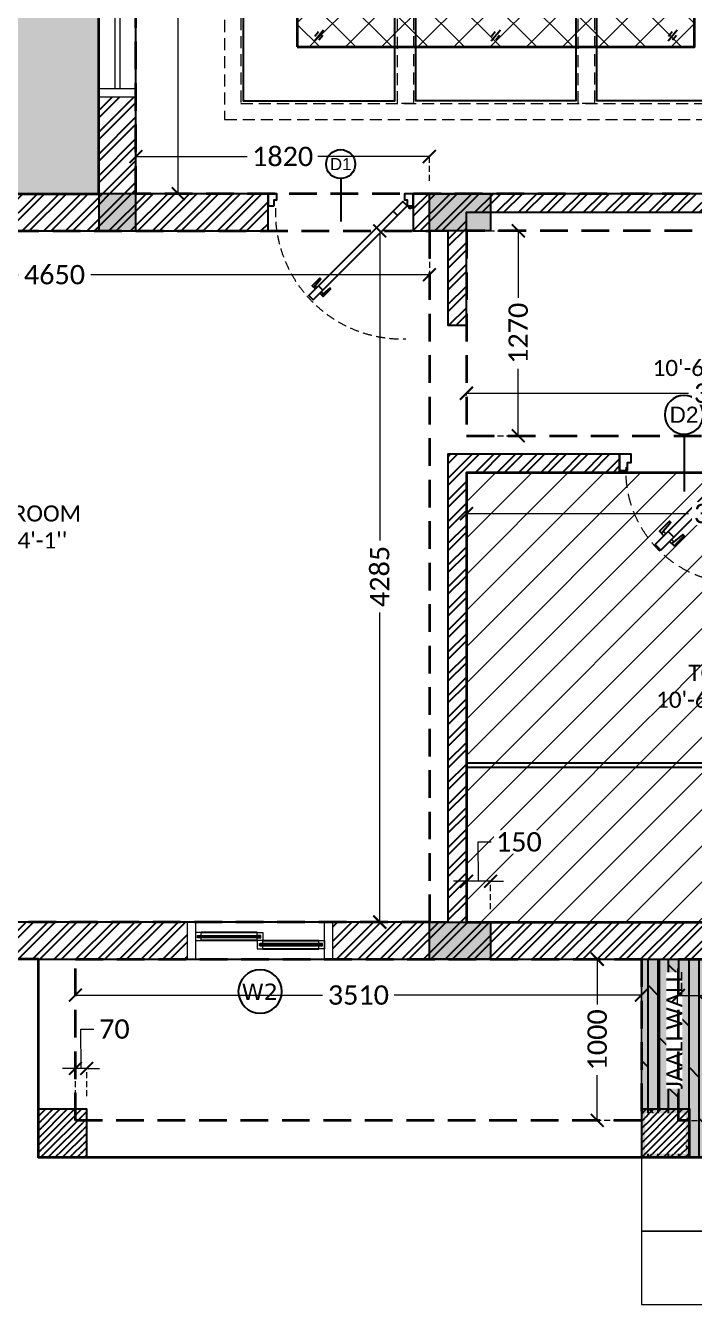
# Model space of a CAD drawing. Header units: millimetres. Extents: x -10000 to 124200, y -12045 to 23620.
# Drawn here: x 35926 to 40074, y -2140 to 5787 of the extents above; entities that cross this region are included whole.
import ezdxf
from ezdxf.enums import TextEntityAlignment as Align

# ---------------------------------------------------------------- set-up
doc = ezdxf.new("R2010")
doc.units = ezdxf.units.MM
doc.header["$LTSCALE"] = 150
doc.set_wipeout_variables(frame=1)
for name, pattern in [('3BHK-W(SB)$0$HIDDEN', [0.375, 0.25, -0.125]), ('DASHED', [0.75, 0.5, -0.25]), ('HIDDEN', [9.525, 6.35, -3.175]), ('HIDDENX2', [19.05, 12.7, -6.35])]:
    doc.linetypes.add(name, pattern=pattern)
for name, color, linetype in [('ad-Column', 3, 'Continuous'), ('ad-Column Hatch', 125, 'Continuous'), ('ad-Door', 11, 'Continuous'), ('ad-Furniture', 8, 'Continuous'), ('ad-MS Columns', 1, 'Continuous'), ('ad-RCC', 3, 'Continuous'), ('ad-RCC Hatch', 125, 'Continuous'), ('ad-Text main', 7, 'Continuous'), ('ad-Text Main_Door&window Label', 7, 'Continuous'), ('ad-Verandah', 33, 'Continuous'), ('ad-Wall', 240, 'Continuous'), ('ad-Wall hatch', 8, 'Continuous')]:
    doc.layers.add(name, color=color, linetype=linetype)
doc.layers.add('ad-Dimension', color=5, linetype='Continuous', lineweight=0, true_color=0x0000ff)
doc.layers.add('ad-Framing', color=30, linetype='Continuous', lineweight=35, true_color=0xff7f00)
doc.layers.add('ad-Elevation 10', color=8, linetype='Continuous', lineweight=0)
doc.layers.add('ad-Glass Sectionline', color=140, linetype='Continuous', true_color=0x00bfff)
doc.layers.get('ad-Furniture').off()
doc.styles.add('6 U T S R N_Corridor-Basement$0$Standard', font='arial.ttf')
doc.styles.add('6 U T S R N_Typical Floor Plan$0$3BHK-E(NB)$0$grid_text', font='verdana.ttf', dxfattribs={"width": 0.9})
doc.styles.add('New Text Style', font='arial.ttf', dxfattribs={"height": 100})
doc.styles.add('ROMANS-TITLE', font='arial.ttf', dxfattribs={"width": 0.8})
doc.styles.get("Standard").update_dxf_attribs({"font": 'calibril.ttf'})
doc.dimstyles.new('A-75-DIM-INT (Framing)', dxfattribs={"dimscale": 100, "dimtxt": 1.5, "dimasz": 1, "dimexe": 0, "dimexo": 0, "dimgap": 0.5, "dimtad": 0, "dimdec": 0, "dimdsep": 46, "dimtxsty": 'ROMANS-TITLE', "dimblk": 'ARCHTICK', "dimcen": 0.025, "dimclrd": 5, "dimclre": 5, "dimclrt": 256, "dimazin": 2, "dimtfac": 1, "dimtdec": 0, "dimtmove": 1, "dimatfit": 0, "dimldrblk": 'ARCHTICK', "dimfxl": 1, "dimtfill": 1, "dimtolj": 1, "dimtzin": 0, "dimarcsym": 0})

# ---------------------------------------------------------------- blocks, each defined once
blk = doc.blocks.new('zw$6CCD')
at = {"transparency": 33554559}
h = blk.add_hatch(dxfattribs=at)
h.set_pattern_fill('GRASS', color=74, angle=180)
h.set_pattern_definition([(270, (2825, -5725), (17.96051, -17.96051), [4.7625, -31.15852]), (225, (2825, -5725), (17.96051, -17.96051), [4.7625, -20.6375]), (315, (2825, -5725), (17.96051, 17.96051), [4.7625, -20.6375])])
h.paths.add_polyline_path([(2830, -8875), (0, -8875), (0, -4975), (2830, -4975)])
h = blk.add_hatch(color=256, dxfattribs=at)
h.dxf.hatch_style = 1
h.set_gradient(color1=(153, 204, 0), color2=(63, 127, 0), tint=1, name='INVSPHERICAL')
h.paths.add_polyline_path([(2830, -8875), (0, -8875), (0, -4975), (2830, -4975)])
at = {"layer": 'ad-Verandah', "transparency": 33554534}
h = blk.add_hatch(color=256, dxfattribs=at)
h.dxf.hatch_style = 1
h.paths.add_polyline_path([(6195, -13620), (12120, -13620), (12120, -4745), (13640, -4745), (13640, -8875), (14550, -8875), (14550, -14850), (6195, -14850)])
at = {"layer": 'ad-Verandah', "transparency": 33554687}
h = blk.add_hatch(dxfattribs=at)
h.set_pattern_fill('DOLMIT', color=256, scale=10, angle=90)
h.set_pattern_definition([(90, (6195, -14830), (-63.5, 2e-14), []), (135, (6195, -14830), (-127, -127), [89.8026, -179.605])])
h.paths.add_polyline_path([(6195, -13620), (12120, -13620), (12120, -4745), (13640, -4745), (13640, -8875), (14550, -8875), (14550, -14850), (6195, -14850)])
at = {"layer": 'ad-Elevation 10'}
blk.add_lwpolyline([(2830, -8875), (0, -8875), (0, -4975), (2830, -4975)], close=True, dxfattribs=at)
at = {"layer": 'ad-Verandah', "lineweight": 9}
for points in [[(6195, -13620), (12120, -13620), (12120, -4745), (13640, -4745), (13640, -8875), (14550, -8875), (14550, -14850), (6195, -14850)], [(6195, -14850), (6195, -15305), (9625, -15305), (9625, -14850)], [(6195, -15305), (6195, -15760), (9625, -15760), (9625, -15305)]]:
    blk.add_lwpolyline(points, close=True, dxfattribs=at)
blk = doc.blocks.new('$ZCDB_AUDIT_GENERATED_C85C')
at = {"color": 8}
for points in [[(675, 75), (141.8, 359.5)], [(50, 25), (50, 0), (0, 0), (0, 50), (25, 50)], [(700, 0), (0, 0)], [(625, 75), (75, 75)], [(625, 25), (75, 25)], [(675, 50), (700, 50), (700, 0), (650, 0), (650, 25)]]:
    blk.add_lwpolyline(points, dxfattribs=at)
for points in [[(75, 25), (25, 25), (25, 75), (75, 75)], [(675, 25), (625, 25), (625, 75), (675, 75)]]:
    blk.add_lwpolyline(points, close=True, dxfattribs=at)
at = {"color": 140}
for points in [[(625, 60), (75, 60)], [(625, 40), (75, 40)]]:
    blk.add_lwpolyline(points, dxfattribs=at)
at = {"color": 8, "linetype": 'HIDDEN'}
blk.add_arc((497.1, 38.3), 473.6, 122.81509, 175.55912, dxfattribs=at)
blk = doc.blocks.new('*U138')
blk.add_blockref('$ZCDB_AUDIT_GENERATED_C85C', (0, 0))
blk = doc.blocks.new('zw$EEF9')
at = {"layer": 'ad-Glass Sectionline'}
for points in [[(-28.2, -34.6), (28.2, 34.6)], [(-26.8, -5.8), (-3.4, 23.4)], [(-0.3, -27.4), (23.6, 1.4)]]:
    blk.add_lwpolyline(points, dxfattribs=at)
blk = doc.blocks.new('zw$3ABB')
at = {"layer": 'ad-Elevation 10', "linetype": 'DASHED'}
for points in [[(0, -2980), (3365, -2980), (3365, 0), (0, 0)], [(100, -2880), (3265, -2880), (3265, -100), (100, -100)], [(1071.7, -100), (1171.7, -100), (1171.7, -2880), (1071.7, -2880)], [(2193.3, -100), (2293.3, -100), (2293.3, -2880), (2193.3, -2880)], [(100, -943.3), (3265, -943.3), (3265, -1043.3), (100, -1043.3)], [(100, -1936.7), (3265, -1936.7), (3265, -2036.7), (100, -2036.7)]]:
    blk.add_lwpolyline(points, close=True, dxfattribs=at)
at = {"layer": 'ad-Glass Sectionline', "transparency": 33554585}
for points in [[(115, -115), (1056.7, -115), (1056.7, -928.3), (115, -928.3)], [(1186.7, -115), (2178.3, -115), (2178.3, -928.3), (1186.7, -928.3)], [(2308.3, -115), (3250, -115), (3250, -928.3), (2308.3, -928.3)], [(115, -1058.3), (1056.7, -1058.3), (1056.7, -1921.7), (115, -1921.7)], [(1186.7, -1058.3), (2178.3, -1058.3), (2178.3, -1921.7), (1186.7, -1921.7)], [(2308.3, -1058.3), (3250, -1058.3), (3250, -1921.7), (2308.3, -1921.7)], [(1056.7, -2051.7), (115, -2051.7), (115, -2865), (1056.7, -2865)], [(1186.7, -2051.7), (2178.3, -2051.7), (2178.3, -2865), (1186.7, -2865)], [(2308.3, -2051.7), (3250, -2051.7), (3250, -2865), (2308.3, -2865)]]:
    blk.add_lwpolyline(points, close=True, dxfattribs=at)
for p in [(585.8, -521.7), (1682.5, -521.7), (2779.2, -521.7), (585.8, -1490), (1682.4, -1488.3), (2779.2, -1490), (585.8, -2458.3), (1682.5, -2458.3), (2779.2, -2458.3)]:
    blk.add_blockref('zw$EEF9', p)
blk = doc.blocks.new('zw$DAD3')
at = {"true_color": 0x7f5f3f, "transparency": 33554610}
h = blk.add_hatch(dxfattribs=at)
h.set_pattern_fill('DOTS', color=37, scale=20, angle=360)
h.set_pattern_definition([(360, (-800139.518, 271344.397), (15.875, 31.75), [0, -31.75])])
h.paths.add_polyline_path([(450, -2530), (2915, -2530), (2915, -450), (450, -450)])
at = {"layer": 'ad-Elevation 10'}
blk.add_lwpolyline([(450, -2530), (2915, -2530), (2915, -450), (450, -450)], close=True, dxfattribs=at)
blk.add_blockref('zw$3ABB', (0, 0))
at = {"layer": 'ad-Text main', "insert": (1682.5, 80.9), "char_height": 80, "width": 1164.819, "attachment_point": 5}
blk.add_mtext('SKYLIGHT ABOVE', dxfattribs=at)
blk = doc.blocks.new('zw$B45')
at = {"layer": 'ad-Elevation 10', "insert": (205.6, -442, 0), "char_height": 100, "width": 720.07, "attachment_point": 5, "rotation": 90, "style": '6 U T S R N_Corridor-Basement$0$Standard', "bg_fill": 3, "box_fill_scale": 1, "bg_fill_color": 257, "bg_fill_transparency": 0}
blk.add_mtext('{\\fCalibri Light|b0|i0|c0|p34;JAALI WALL}', dxfattribs=at)
blk.add_wipeout([(0, 0), (115, 0), (115, -930), (0, -930)])
at = {"layer": 'ad-Elevation 10'}
blk.add_lwpolyline([(115, -930), (115, 0), (0, 0), (0, -930)], close=True, dxfattribs=at)
blk = doc.blocks.new('zw$66EE')
at = {"layer": 'ad-Glass Sectionline'}
blk.add_lwpolyline([(8310, 1215), (5110, 1215), (5110, 1190), (8310, 1190)], close=True, dxfattribs=at)
at = {"xscale": -1, "rotation": 179.9999999999999}
blk.add_blockref('*U138', (6045, 1215), dxfattribs=at)
at = {"layer": 'ad-Furniture', "rotation": 359.9999999999997}
blk.add_blockref('zw$DAD3', (3610, 8185), dxfattribs=at)
at = {"layer": 'ad-Furniture'}
blk.add_blockref('zw$B45', (6195, 0), dxfattribs=at)
blk = doc.blocks.new('6 U T S R N_Typical Floor Plan$0$ad_Window Tag')
blk.add_circle((0, 0), 150)
at = {"style": '6 U T S R N_Typical Floor Plan$0$3BHK-E(NB)$0$grid_text', "width": 0.9}
blk.add_attdef('D1', text='', height=125, dxfattribs=at).set_placement((0, 0), align=Align.MIDDLE_CENTER)
blk = doc.blocks.new('zw$6540')
at = {"layer": 'ad-Text Main_Door&window Label'}
ref = blk.add_blockref('6 U T S R N_Typical Floor Plan$0$ad_Window Tag', (3830, -200), dxfattribs=dict(at, xscale=-0.9, yscale=0.9, zscale=0.9))
ref.add_attrib('D1', 'W2', dxfattribs={"height": 101.25, "rotation": 2160, "style": '6 U T S R N_Typical Floor Plan$0$3BHK-E(NB)$0$grid_text'}).set_placement((3829, -202.1), align=Align.MIDDLE_CENTER)
at = {"layer": 'ad-Text main', "char_height": 100, "attachment_point": 5, "bg_fill": 2}
for s, insert, width in [("WIC\\P10'-6''x 4'-11''", (6703.8, 3747.8), 1380.84), ("M.BEDROOM^J16'x 14'-1''", (2293.2, 2679.1), 1741.287), ("TOILET\\P10'-6'' x 9'-2''", (6703.8, 1691.2), 1380.84)]:
    blk.add_mtext(s, dxfattribs=dict(at, insert=insert, width=width))
blk = doc.blocks.new('*U160')
for p, q in [((-25, -128), (-25, -94)), ((-8, -111), (-42, -111)), ((-811, -761), (-796, -776)), ((-746, -826), (-761, -811))]:
    blk.add_line(p, q)
for points in [[(-1150, -100), (-1150, -50), (-1129, -50), (-1129, -36), (-1129, 0), (-1200, 0), (-1200, -100)], [(-50, -100), (0, -100), (0, 0), (-71, 0), (-71, -36), (-71, -50), (-50, -50)], [(-50, -100), (-131, -181), (-166, -145), (-85, -65)], [(-131, -181), (-747, -797), (-782, -762), (-166, -145)], [(-828, -878), (-747, -797), (-782, -762), (-863, -842)]]:
    blk.add_lwpolyline(points, close=True)
for points in [[(-808, -787), (-836, -760), (-773, -697), (-765, -705), (-822, -774)], [(-773, -823), (-745, -850), (-683, -788), (-690, -780), (-759, -837)]]:
    blk.add_lwpolyline(points)
blk.add_circle((-25, -111), 11.1)
at = {"color": 8, "linetype": 'DASHED', "lineweight": 0}
blk.add_arc((-93, -153), 1047, 178.1881, 271.8119, dxfattribs=at)
at = {"layer": 'ad-Text Main_Door&window Label'}
blk.add_line((-600, 125), (-600, -230), dxfattribs=at)
blk.add_circle((-600, 245), 120, dxfattribs=at)
at = {"layer": 'ad-Text Main_Door&window Label', "style": 'New Text Style'}
blk.add_attdef('D1', text='', height=100, dxfattribs=at).set_placement((-600, 245), align=Align.MIDDLE_CENTER)
blk = doc.blocks.new('$ZCDB_AUDIT_GENERATED_C7DC')
blk.add_wipeout([(0, 230), (900, 230), (900, 0), (0, 0)]).dxf.layer = 'ad-Elevation 10'
at = {"layer": 'ad-Elevation 10'}
for points in [[(900, 230), (0, 230)], [(900, 0), (0, 0)]]:
    blk.add_lwpolyline(points, dxfattribs=at)
for points in [[(50, 0), (50, 230), (0, 230), (0, 0)], [(467.5, 133), (467.5, 115), (432.5, 115), (432.5, 165), (467.5, 165), (467.5, 147), (445.5, 147), (445.5, 133)], [(815, 133), (815, 115), (850, 115), (850, 165), (815, 165), (815, 147), (837, 147), (837, 133)], [(850, 0), (900, 0), (900, 230), (850, 230)], [(85, 83), (85, 65), (50, 65), (50, 115), (85, 115), (85, 97), (63, 97), (63, 83)], [(432.5, 83), (432.5, 65), (467.5, 65), (467.5, 115), (432.5, 115), (432.5, 97), (454.5, 97), (454.5, 83)]]:
    blk.add_lwpolyline(points, close=True, dxfattribs=at)
at = {"layer": 'ad-Glass Sectionline'}
for points in [[(467.5, 165), (815, 165)], [(432.5, 115), (85, 115)], [(467.5, 115), (815, 115)], [(432.5, 65), (85, 65)]]:
    blk.add_lwpolyline(points, dxfattribs=at)
for points in [[(450, 95), (65, 95), (65, 85), (450, 85)], [(450, 145), (835, 145), (835, 135), (450, 135)]]:
    blk.add_lwpolyline(points, close=True, dxfattribs=at)
blk = doc.blocks.new('*U155')
blk.add_blockref('$ZCDB_AUDIT_GENERATED_C7DC', (0, 0))
blk = doc.blocks.new('zw$7F57')
at = {"layer": 'ad-Text main', "insert": (294.2, 7.4), "char_height": 80, "width": 631.603, "attachment_point": 5, "rotation": 90}
blk.add_mtext('JAALI WALL', dxfattribs=at)
blk.add_wipeout([(230, 1350), (230, -1350), (0, -1350), (0, 1350)]).dxf.layer = 'ad-Elevation 10'
at = {"layer": 'ad-Elevation 10'}
for points in [[(0, 1300), (230, 1300), (230, 1350), (0, 1350)], [(0, -1300), (0, -1350), (230, -1350), (230, -1300)]]:
    blk.add_lwpolyline(points, close=True, dxfattribs=at)
for points in [[(0, -1350), (0, 1350)], [(230, -1350), (230, 1350)], [(100, 1300), (100, -1300)], [(130, 1300), (130, -1300)]]:
    blk.add_lwpolyline(points, dxfattribs=at)
blk = doc.blocks.new('*U162')
for p, q in [((-528.5, 478), (-513.6, 492.9)), ((-463.3, 543.1), (-478.2, 528.2)), ((-8.3, 111.1), (-41.7, 111.1)), ((-25, 127.8), (-25, 94.4))]:
    blk.add_line(p, q)
for points in [[(-545, 595), (-464.2, 514.2), (-499.5, 478.8), (-580.3, 559.6)], [(-130.8, 180.8), (-464.2, 514.2), (-499.5, 478.8), (-166.2, 145.5)], [(-50, 100), (-130.8, 180.8), (-166.2, 145.5), (-85.4, 64.6)], [(-750, 100), (-750, 50), (-728.6, 50), (-728.6, 35.7), (-728.6, 0), (-800, 0), (-800, 100)], [(-50, 100), (0, 100), (0, 0), (-71.4, 0), (-71.4, 35.7), (-71.4, 50), (-50, 50)]]:
    blk.add_lwpolyline(points, close=True)
for points in [[(-490, 540), (-462.5, 567.5), (-399.7, 504.7), (-407.6, 496.8), (-476.2, 553.8)], [(-525.4, 504.7), (-552.8, 477.2), (-490, 414.3), (-482.2, 422.2), (-539.2, 490.8)]]:
    blk.add_lwpolyline(points)
blk.add_circle((-25, 111.1), 11.1)
at = {"color": 8, "linetype": 'DASHED', "lineweight": 0}
blk.add_arc((-62.1, 102.1), 698.3, 88.18808, 181.81192, dxfattribs=at)
at = {"layer": 'ad-Text Main_Door&window Label'}
blk.add_line((-400, -125), (-400, 230), dxfattribs=at)
blk.add_circle((-400.3, -245), 120, dxfattribs=at)
at = {"layer": 'ad-Text Main_Door&window Label', "style": 'New Text Style'}
blk.add_attdef('D1', text='', height=100, dxfattribs=at).set_placement((-400.3, -245), align=Align.MIDDLE_CENTER)
blk = doc.blocks.new('zw$6266')
at = {"layer": 'ad-Wall hatch', "transparency": 33554610}
h = blk.add_hatch(dxfattribs=at)
h.set_pattern_fill('ANSI32', color=256, scale=10)
h.set_pattern_definition([(45, (388744.33, 102900.03), (-67.35192, 67.35192), []), (45, (388789.235, 102900.03), (-67.35192, 67.35192), [])])
h.paths.add_polyline_path([(230, 8875), (230, 9105), (0, 9105), (0, 8645), (2830, 8645), (2830, 4745), (0, 4745), (0, 0), (9240, 0), (9240, 230), (8540, 230), (8540, 4745), (4780, 4745), (4780, 4515), (4995, 4515), (4995, 3930), (5110, 3930), (5110, 4630), (8310, 4630), (8310, 3130), (6860, 3130), (6860, 3015), (8310, 3015), (8310, 230), (5110, 230), (5110, 3015), (6060, 3015), (6060, 3130), (4995, 3130), (4995, 230), (230, 230), (230, 4515), (3880, 4515), (3880, 4745), (3060, 4745), (3060, 8875)])
at = {"layer": 'ad-Door', "ltscale": 5, "xscale": 0.7499999997027537, "yscale": 0.7499999997027537, "zscale": 0.7499999997027537}
blk.add_blockref('*U160', (4780, 4745), dxfattribs=at).add_auto_attribs({'D1': 'D1'})
at = {"layer": 'ad-Door', "ltscale": 5}
ref = blk.add_blockref('*U162', (6860, 3130), dxfattribs=dict(at, xscale=-1, rotation=180))
ref.add_attrib('D1', 'D2', dxfattribs={"layer": 'ad-Text Main_Door&window Label', "height": 100, "style": 'New Text Style'}).set_placement((6459.7, 3375), align=Align.MIDDLE_CENTER)
at = {"xscale": -1, "rotation": 179.9999999999999}
blk.add_blockref('*U155', (3380, 230), dxfattribs=at)
at = {"layer": 'ad-Furniture'}
blk.add_blockref('zw$7F57', (2830, 6695), dxfattribs=at)
at = {"layer": 'ad-Wall'}
for points in [[(2830, 8645), (2830, 4745), (0, 4745), (0, 0), (9240, 0)], [(8540, 4745), (4780, 4745), (4780, 4515), (4995, 4515), (4995, 3930), (5110, 3930), (5110, 4630), (8310, 4630)], [(8310, 230), (5110, 230), (5110, 3015), (6060, 3015), (6060, 3130), (4995, 3130), (4995, 230), (230, 230), (230, 4515), (3880, 4515), (3880, 4745), (3060, 4745), (3060, 8875)]]:
    blk.add_lwpolyline(points, dxfattribs=at)
blk = doc.blocks.new('zw$B0BD')
blk.add_wipeout([(0, 0), (250, 0), (250, -250), (0, -250)])
at = {"layer": 'ad-MS Columns'}
h = blk.add_hatch(dxfattribs=at)
h.set_pattern_fill('ANSI31', color=256, scale=10)
h.set_pattern_definition([(45, (4e-12, -250), (-22.4506, 22.4506), [])])
h.paths.add_polyline_path([(0, 0), (250, 0), (250, -250), (0, -250)])
at = {"layer": 'ad-MS Columns', "const_width": 1}
blk.add_lwpolyline([(0, 0), (250, 0), (250, -250), (0, -250)], close=True, dxfattribs=at)
blk = doc.blocks.new('A$Cc8f236af')
at = {"layer": 'ad-MS Columns'}
for p in [(-9640, -14575), (-5900, -14575)]:
    blk.add_blockref('zw$B0BD', p, dxfattribs=at)
blk = doc.blocks.new('zw$6AA0')
at = {"layer": 'ad-Column Hatch', "transparency": 33554687}
h = blk.add_hatch(color=256, dxfattribs=at)
h.dxf.hatch_style = 1
h.paths.add_polyline_path([(0, -230), (380, -230), (380, 0), (0, 0)])
at = {"layer": 'ad-Column'}
blk.add_lwpolyline([(0, -230), (380, -230), (380, 0), (0, 0)], close=True, dxfattribs=at)
blk = doc.blocks.new('zw$C199')
at = {"layer": 'ad-Column Hatch', "transparency": 33554687}
h = blk.add_hatch(color=256, dxfattribs=at)
h.dxf.hatch_style = 1
h.paths.add_polyline_path([(0, 0), (230, 0), (230, 230), (0, 230)])
at = {"layer": 'ad-Column'}
blk.add_lwpolyline([(0, 0), (230, 0), (230, 230), (0, 230)], close=True, dxfattribs=at)
blk = doc.blocks.new('A$C42b14ea2')
at = {"layer": 'ad-RCC Hatch', "transparency": 33554687}
h = blk.add_hatch(dxfattribs=at)
h.set_pattern_fill('ANSI31', color=256, scale=10)
h.set_pattern_definition([(45, (13250, 8645), (-22.45064, 22.45064), [])])
h.paths.add_polyline_path([(0, 0), (300, 0), (300, 300), (0, 300)])
at = {"layer": 'ad-RCC'}
blk.add_lwpolyline([(0, 0), (300, 0), (300, 300), (0, 300)], close=True, dxfattribs=at)
blk = doc.blocks.new('1625W_Columns')
at = {"layer": 'ad-Column', "rotation": 359.9999999999999}
blk.add_blockref('zw$C199', (2830, 4515), dxfattribs=at)
at = {"layer": 'ad-Column', "xscale": -1, "rotation": 180}
for p in [(4880, 4515), (4880, 0)]:
    blk.add_blockref('zw$6AA0', p, dxfattribs=at)
at = {"layer": 'ad-RCC'}
for p in [(2455, -1230), (6195, -1230)]:
    blk.add_blockref('A$C42b14ea2', p, dxfattribs=at)
blk = doc.blocks.new('1625_West Villa')
at = {"layer": 'ad-Verandah'}
blk.add_blockref('zw$6CCD', (0, 13620), dxfattribs=at)
at = {"layer": 'ad-Furniture'}
blk.add_blockref('zw$66EE', (0, 0), dxfattribs=at)
blk.add_blockref('zw$6266', (0, 0))
blk.add_blockref('1625W_Columns', (0, 0))
at = {"layer": 'ad-MS Columns'}
blk.add_blockref('A$Cc8f236af', (12120, 13620), dxfattribs=at)
at = {"layer": 'ad-Text main'}
blk.add_blockref('zw$6540', (0, 0), dxfattribs=at)
blk = doc.blocks.new('A$C4c6b3e27')
at = {"layer": 'ad-Elevation 10', "ltscale": 0.09}
h = blk.add_hatch(dxfattribs=at)
h.set_pattern_fill('ANSI37', color=256, scale=50)
h.set_pattern_definition([(45, (0, -13620), (-112.2532, 112.2532), []), (135, (0, -13620), (-112.2532, -112.2532), [])])
h.paths.add_polyline_path([(4060, -5885), (6525, -5885), (6525, -7965), (4060, -7965)])
h = blk.add_hatch(dxfattribs=at)
h.set_pattern_fill('ANSI31', color=256, scale=50)
h.set_pattern_definition([(45, (5110, -2876.86), (-112.2532, 112.2532), [])])
h.paths.add_polyline_path([(5110, -13390), (8310, -13390), (8310, -10605), (5110, -10605)])
at = {"layer": 'ad-Elevation 10'}
blk.add_lwpolyline([(4060, -5885), (6525, -5885), (6525, -7965), (4060, -7965)], close=True, dxfattribs=at)
at = {"layer": 'ad-Elevation 10', "ltscale": 0.09}
blk.add_lwpolyline([(5110, -13390), (8310, -13390), (8310, -10605), (5110, -10605)], close=True, dxfattribs=at)
at = {"layer": 'ad-Framing'}
for points in [[(-1420, 0), (12120, 0), (12120, -8875), (14450, -8875), (14450, -14850), (2455, -14850), (2455, -13620), (0, -13620), (0, -8875), (2830, -8875), (2830, -4975), (-1420, -4975)], [(4060, -7965), (6525, -7965), (6525, -5885), (4060, -5885)], [(5110, -13390), (8310, -13390), (8310, -10605), (5110, -10605)]]:
    blk.add_lwpolyline(points, close=True, dxfattribs=at)
at = {"layer": 'ad-Framing', "linetype": 'HIDDENX2', "ltscale": 0.09}
for points in [[(3060, -4975), (7525, -4975), (7525, -8875), (3060, -8875)], [(230, -9105), (4880, -9105), (4880, -13390), (230, -13390)], [(5110, -10375), (8310, -10375), (8310, -9105), (5110, -9105)], [(2685, -13620), (6195, -13620), (6195, -14620), (2685, -14620)], [(6425, -13620), (11890, -13620), (11890, -14620), (6425, -14620)]]:
    blk.add_lwpolyline(points, close=True, dxfattribs=at)
blk = doc.blocks.new('_ArchTick')
at = {"color": 0, "linetype": 'ByBlock', "const_width": 0.15}
blk.add_lwpolyline([(-0.5, -0.5), (0.5, 0.5)], dxfattribs=at)
blk = doc.blocks.new('*D31')
at = {"layer": 'ad-Dimension', "linetype": '3BHK-W(SB)$0$HIDDEN', "lineweight": -2, "transparency": 16777216}
for p, q in [((5110, -10295), (5110, -10111.6)), ((8310, -10295), (8310, -10111.6))]:
    blk.add_line(p, q, dxfattribs=at)
at = {"layer": 'ad-Dimension', "lineweight": -2, "transparency": 16777216}
for p, q in [((5110, -10111.6), (6487.2, -10111.6)), ((8310, -10111.6), (6932.8, -10111.6))]:
    blk.add_line(p, q, dxfattribs=at)
at = {"layer": 'Defpoints', "color": 0, "transparency": 16777216}
for p in [(8310, -10111.6), (5110, -10375), (8310, -10375)]:
    blk.add_point(p, dxfattribs=at)
at = {"layer": 'ad-Dimension', "lineweight": -2, "transparency": 16777216, "xscale": 80, "yscale": 80, "zscale": 80, "rotation": 180}
blk.add_blockref('_ArchTick', (5110, -10111.6), dxfattribs=at)
at = {"layer": 'ad-Dimension', "lineweight": -2, "transparency": 16777216, "xscale": 80, "yscale": 80, "zscale": 80}
blk.add_blockref('_ArchTick', (8310, -10111.6), dxfattribs=at)
at = {"layer": 'ad-Dimension', "transparency": 16777216, "insert": (6710, -10111.6), "char_height": 120, "attachment_point": 5, "bg_fill": 3, "box_fill_scale": 1.1, "bg_fill_color": 256, "bg_fill_true_color": 13158600, "bg_fill_transparency": 0}
blk.add_mtext('\\A1;3200', dxfattribs=at)
blk = doc.blocks.new('*D32')
at = {"layer": 'ad-Dimension', "linetype": '3BHK-W(SB)$0$HIDDEN', "lineweight": -2, "transparency": 16777216}
for p, q in [((5190, -9105), (5431.4, -9105)), ((5190, -10375), (5431.4, -10375))]:
    blk.add_line(p, q, dxfattribs=at)
at = {"layer": 'ad-Dimension', "lineweight": -2, "transparency": 16777216}
for p, q in [((5431.4, -9105), (5431.4, -9520.7)), ((5431.4, -10375), (5431.4, -9959.3))]:
    blk.add_line(p, q, dxfattribs=at)
at = {"layer": 'Defpoints', "color": 0, "transparency": 16777216}
for p in [(5110, -9105), (5431.4, -9105), (5110, -10375)]:
    blk.add_point(p, dxfattribs=at)
at = {"layer": 'ad-Dimension', "lineweight": -2, "transparency": 16777216, "xscale": 80, "yscale": 80, "zscale": 80}
for p, rotation in [((5431.4, -9105), 90), ((5431.4, -10375), 270)]:
    blk.add_blockref('_ArchTick', p, dxfattribs=dict(at, rotation=rotation))
at = {"layer": 'ad-Dimension', "transparency": 16777216, "insert": (5431.4, -9740), "char_height": 120, "attachment_point": 5, "rotation": 90, "bg_fill": 3, "box_fill_scale": 1.1, "bg_fill_color": 256, "bg_fill_true_color": 13158600, "bg_fill_transparency": 0}
blk.add_mtext('\\A1;1270', dxfattribs=at)
blk = doc.blocks.new('*D36')
at = {"layer": 'ad-Dimension', "linetype": '3BHK-W(SB)$0$HIDDEN', "lineweight": -2, "transparency": 16777216}
for p, q in [((3060, -8795), (3060, -8644.3)), ((4880, -8795), (4880, -8644.3))]:
    blk.add_line(p, q, dxfattribs=at)
at = {"layer": 'ad-Dimension', "lineweight": -2, "transparency": 16777216}
for p, q in [((3060, -8644.3), (3750.7, -8644.3)), ((4880, -8644.3), (4189.3, -8644.3))]:
    blk.add_line(p, q, dxfattribs=at)
at = {"layer": 'Defpoints', "color": 0, "transparency": 16777216}
for p in [(4880, -8644.3), (3060, -8875), (4880, -8875)]:
    blk.add_point(p, dxfattribs=at)
at = {"layer": 'ad-Dimension', "lineweight": -2, "transparency": 16777216, "xscale": 80, "yscale": 80, "zscale": 80, "rotation": 180}
blk.add_blockref('_ArchTick', (3060, -8644.3), dxfattribs=at)
at = {"layer": 'ad-Dimension', "lineweight": -2, "transparency": 16777216, "xscale": 80, "yscale": 80, "zscale": 80}
blk.add_blockref('_ArchTick', (4880, -8644.3), dxfattribs=at)
at = {"layer": 'ad-Dimension', "transparency": 16777216, "insert": (3970, -8644.3), "char_height": 120, "attachment_point": 5, "bg_fill": 3, "box_fill_scale": 1.1, "bg_fill_color": 256, "bg_fill_true_color": 13158600, "bg_fill_transparency": 0}
blk.add_mtext('\\A1;1820', dxfattribs=at)
blk = doc.blocks.new('*D47')
at = {"layer": 'ad-Dimension', "linetype": '3BHK-W(SB)$0$HIDDEN', "lineweight": -2, "transparency": 16777216}
for p, q in [((3140, -4975), (3322.5, -4975)), ((3140, -8875), (3322.5, -8875))]:
    blk.add_line(p, q, dxfattribs=at)
at = {"layer": 'ad-Dimension', "lineweight": -2, "transparency": 16777216}
for p, q in [((3322.5, -4975), (3322.5, -6702.2)), ((3322.5, -8875), (3322.5, -7147.8))]:
    blk.add_line(p, q, dxfattribs=at)
at = {"layer": 'Defpoints', "color": 0, "transparency": 16777216}
for p in [(3060, -4975), (3060, -8875), (3322.5, -8875)]:
    blk.add_point(p, dxfattribs=at)
at = {"layer": 'ad-Dimension', "lineweight": -2, "transparency": 16777216, "xscale": 80, "yscale": 80, "zscale": 80}
for p, rotation in [((3322.5, -4975), 90), ((3322.5, -8875), 270)]:
    blk.add_blockref('_ArchTick', p, dxfattribs=dict(at, rotation=rotation))
at = {"layer": 'ad-Dimension', "transparency": 16777216, "insert": (3322.5, -6925), "char_height": 120, "attachment_point": 5, "rotation": 90, "bg_fill": 3, "box_fill_scale": 1.1, "bg_fill_color": 256, "bg_fill_true_color": 13158600, "bg_fill_transparency": 0}
blk.add_mtext('\\A1;3900', dxfattribs=at)
blk = doc.blocks.new('*D65')
at = {"layer": 'ad-Dimension', "linetype": '3BHK-W(SB)$0$HIDDEN', "lineweight": -2, "transparency": 16777216}
for p, q in [((6425, -13700), (6425, -13844.6)), ((11890, -13700), (11890, -13844.6))]:
    blk.add_line(p, q, dxfattribs=at)
at = {"layer": 'ad-Dimension', "lineweight": -2, "transparency": 16777216}
for p, q in [((6425, -13844.6), (8936.9, -13844.6)), ((11890, -13844.6), (9378.1, -13844.6))]:
    blk.add_line(p, q, dxfattribs=at)
at = {"layer": 'Defpoints', "color": 0, "transparency": 16777216}
for p in [(6425, -13620), (11890, -13620), (11890, -13844.6)]:
    blk.add_point(p, dxfattribs=at)
at = {"layer": 'ad-Dimension', "lineweight": -2, "transparency": 16777216, "xscale": 80, "yscale": 80, "zscale": 80, "rotation": 180}
blk.add_blockref('_ArchTick', (6425, -13844.6), dxfattribs=at)
at = {"layer": 'ad-Dimension', "lineweight": -2, "transparency": 16777216, "xscale": 80, "yscale": 80, "zscale": 80}
blk.add_blockref('_ArchTick', (11890, -13844.6), dxfattribs=at)
at = {"layer": 'ad-Dimension', "transparency": 16777216, "insert": (9157.5, -13844.6), "char_height": 120, "attachment_point": 5, "bg_fill": 3, "box_fill_scale": 1.1, "bg_fill_color": 256, "bg_fill_true_color": 13158600, "bg_fill_transparency": 0}
blk.add_mtext('\\A1;5465', dxfattribs=at)
blk = doc.blocks.new('*D66')
at = {"layer": 'ad-Dimension', "linetype": '3BHK-W(SB)$0$HIDDEN', "lineweight": -2, "transparency": 16777216}
for p, q in [((6505, -13620), (6705.2, -13620)), ((6505, -14620), (6705.2, -14620))]:
    blk.add_line(p, q, dxfattribs=at)
at = {"layer": 'ad-Dimension', "lineweight": -2, "transparency": 16777216}
for p, q in [((6705.2, -13620), (6705.2, -13900.7)), ((6705.2, -14620), (6705.2, -14339.3))]:
    blk.add_line(p, q, dxfattribs=at)
at = {"layer": 'Defpoints', "color": 0, "transparency": 16777216}
for p in [(6425, -13620), (6425, -14620), (6705.2, -14620)]:
    blk.add_point(p, dxfattribs=at)
at = {"layer": 'ad-Dimension', "lineweight": -2, "transparency": 16777216, "xscale": 80, "yscale": 80, "zscale": 80}
for p, rotation in [((6705.2, -13620), 90), ((6705.2, -14620), 270)]:
    blk.add_blockref('_ArchTick', p, dxfattribs=dict(at, rotation=rotation))
at = {"layer": 'ad-Dimension', "transparency": 16777216, "insert": (6705.2, -14120), "char_height": 120, "attachment_point": 5, "rotation": 90, "bg_fill": 3, "box_fill_scale": 1.1, "bg_fill_color": 256, "bg_fill_true_color": 13158600, "bg_fill_transparency": 0}
blk.add_mtext('\\A1;1000', dxfattribs=at)
blk = doc.blocks.new('*D57')
at = {"layer": 'ad-Dimension', "linetype": '3BHK-W(SB)$0$HIDDEN', "lineweight": -2, "transparency": 16777216}
for p, q in [((5110, -10685), (5110, -10857.9)), ((8310, -10685), (8310, -10857.9))]:
    blk.add_line(p, q, dxfattribs=at)
at = {"layer": 'ad-Dimension', "lineweight": -2, "transparency": 16777216}
for p, q in [((5110, -10857.9), (6487.2, -10857.9)), ((8310, -10857.9), (6932.8, -10857.9))]:
    blk.add_line(p, q, dxfattribs=at)
at = {"layer": 'Defpoints', "color": 0, "transparency": 16777216}
for p in [(5110, -10605), (8310, -10605), (8310, -10857.9)]:
    blk.add_point(p, dxfattribs=at)
at = {"layer": 'ad-Dimension', "lineweight": -2, "transparency": 16777216, "xscale": 80, "yscale": 80, "zscale": 80, "rotation": 180}
blk.add_blockref('_ArchTick', (5110, -10857.9), dxfattribs=at)
at = {"layer": 'ad-Dimension', "lineweight": -2, "transparency": 16777216, "xscale": 80, "yscale": 80, "zscale": 80}
blk.add_blockref('_ArchTick', (8310, -10857.9), dxfattribs=at)
at = {"layer": 'ad-Dimension', "transparency": 16777216, "insert": (6710, -10857.9), "char_height": 120, "attachment_point": 5, "bg_fill": 3, "box_fill_scale": 1.1, "bg_fill_color": 256, "bg_fill_true_color": 13158600, "bg_fill_transparency": 0}
blk.add_mtext('\\A1;3200', dxfattribs=at)
blk = doc.blocks.new('*D58')
at = {"layer": 'ad-Dimension', "linetype": '3BHK-W(SB)$0$HIDDEN', "lineweight": -2, "transparency": 16777216}
for p, q in [((230, -9185), (230, -9377.1)), ((4880, -9185), (4880, -9377.1))]:
    blk.add_line(p, q, dxfattribs=at)
at = {"layer": 'ad-Dimension', "lineweight": -2, "transparency": 16777216}
for p, q in [((230, -9377.1), (2329.5, -9377.1)), ((4880, -9377.1), (2780.5, -9377.1))]:
    blk.add_line(p, q, dxfattribs=at)
at = {"layer": 'Defpoints', "color": 0, "transparency": 16777216}
for p in [(230, -9105), (4880, -9105), (230, -9377.1)]:
    blk.add_point(p, dxfattribs=at)
at = {"layer": 'ad-Dimension', "lineweight": -2, "transparency": 16777216, "xscale": 80, "yscale": 80, "zscale": 80, "rotation": 180}
blk.add_blockref('_ArchTick', (230, -9377.1), dxfattribs=at)
at = {"layer": 'ad-Dimension', "lineweight": -2, "transparency": 16777216, "xscale": 80, "yscale": 80, "zscale": 80}
blk.add_blockref('_ArchTick', (4880, -9377.1), dxfattribs=at)
at = {"layer": 'ad-Dimension', "transparency": 16777216, "insert": (2555, -9377.1), "char_height": 120, "attachment_point": 5, "bg_fill": 3, "box_fill_scale": 1.1, "bg_fill_color": 256, "bg_fill_true_color": 13158600, "bg_fill_transparency": 0}
blk.add_mtext('\\A1;4650', dxfattribs=at)
blk = doc.blocks.new('*D59')
at = {"layer": 'ad-Dimension', "linetype": '3BHK-W(SB)$0$HIDDEN', "lineweight": -2, "transparency": 16777216}
for p, q in [((4800, -9105), (4572.4, -9105)), ((4800, -13390), (4572.4, -13390))]:
    blk.add_line(p, q, dxfattribs=at)
at = {"layer": 'ad-Dimension', "lineweight": -2, "transparency": 16777216}
for p, q in [((4572.4, -9105), (4572.4, -11024.6)), ((4572.4, -13390), (4572.4, -11470.4))]:
    blk.add_line(p, q, dxfattribs=at)
at = {"layer": 'Defpoints', "color": 0, "transparency": 16777216}
for p in [(4572.4, -9105), (4880, -9105), (4880, -13390)]:
    blk.add_point(p, dxfattribs=at)
at = {"layer": 'ad-Dimension', "lineweight": -2, "transparency": 16777216, "xscale": 80, "yscale": 80, "zscale": 80}
for p, rotation in [((4572.4, -9105), 90), ((4572.4, -13390), 270)]:
    blk.add_blockref('_ArchTick', p, dxfattribs=dict(at, rotation=rotation))
at = {"layer": 'ad-Dimension', "transparency": 16777216, "insert": (4572.4, -11247.5), "char_height": 120, "attachment_point": 5, "rotation": 90, "bg_fill": 3, "box_fill_scale": 1.1, "bg_fill_color": 256, "bg_fill_true_color": 13158600, "bg_fill_transparency": 0}
blk.add_mtext('\\A1;4285', dxfattribs=at)
blk = doc.blocks.new('*D55')
at = {"layer": 'ad-Dimension', "lineweight": -2, "transparency": 16777216}
for p, q in [((5185, -13137.2), (5183.6, -12893.4)), ((5183.6, -12893.4), (5263.6, -12893.4)), ((5110, -13137.2), (5030, -13137.2)), ((5260, -13137.2), (5110, -13137.2)), ((5260, -13137.2), (5110, -13137.2)), ((5260, -13137.2), (5340, -13137.2))]:
    blk.add_line(p, q, dxfattribs=at)
at = {"layer": 'ad-Dimension', "linetype": '3BHK-W(SB)$0$HIDDEN', "lineweight": -2, "transparency": 16777216}
for p, q in [((5110, -13310), (5110, -13137.2)), ((5260, -13310), (5260, -13137.2))]:
    blk.add_line(p, q, dxfattribs=at)
at = {"layer": 'Defpoints', "color": 0, "transparency": 16777216}
for p in [(5110, -13137.2), (5110, -13390), (5260, -13390)]:
    blk.add_point(p, dxfattribs=at)
at = {"layer": 'ad-Dimension', "lineweight": -2, "transparency": 16777216, "xscale": 80, "yscale": 80, "zscale": 80}
blk.add_blockref('_ArchTick', (5110, -13137.2), dxfattribs=at)
at = {"layer": 'ad-Dimension', "lineweight": -2, "transparency": 16777216, "xscale": 80, "yscale": 80, "zscale": 80, "rotation": 180}
blk.add_blockref('_ArchTick', (5260, -13137.2), dxfattribs=at)
at = {"layer": 'ad-Dimension', "transparency": 16777216, "insert": (5435, -12893.4), "char_height": 120, "attachment_point": 5, "bg_fill": 3, "box_fill_scale": 1.1, "bg_fill_color": 256, "bg_fill_true_color": 13158600, "bg_fill_transparency": 0}
blk.add_mtext('\\A1;150', dxfattribs=at)
blk = doc.blocks.new('*D60')
at = {"layer": 'ad-Dimension', "lineweight": -2, "transparency": 16777216}
for p, q in [((2720, -14297.2), (2719.2, -14053.4)), ((2719.2, -14053.4), (2799.2, -14053.4)), ((2685, -14297.2), (2605, -14297.2)), ((2755, -14297.2), (2685, -14297.2)), ((2755, -14297.2), (2685, -14297.2)), ((2755, -14297.2), (2835, -14297.2))]:
    blk.add_line(p, q, dxfattribs=at)
at = {"layer": 'ad-Dimension', "linetype": '3BHK-W(SB)$0$HIDDEN', "lineweight": -2, "transparency": 16777216}
for p, q in [((2685, -14470), (2685, -14297.2)), ((2755, -14470), (2755, -14297.2))]:
    blk.add_line(p, q, dxfattribs=at)
at = {"layer": 'Defpoints', "color": 0, "transparency": 16777216}
for p in [(2685, -14297.2), (2685, -14550), (2755, -14550)]:
    blk.add_point(p, dxfattribs=at)
at = {"layer": 'ad-Dimension', "lineweight": -2, "transparency": 16777216, "xscale": 80, "yscale": 80, "zscale": 80}
blk.add_blockref('_ArchTick', (2685, -14297.2), dxfattribs=at)
at = {"layer": 'ad-Dimension', "lineweight": -2, "transparency": 16777216, "xscale": 80, "yscale": 80, "zscale": 80, "rotation": 180}
blk.add_blockref('_ArchTick', (2755, -14297.2), dxfattribs=at)
at = {"layer": 'ad-Dimension', "transparency": 16777216, "insert": (2926.4, -14053.4), "char_height": 120, "attachment_point": 5, "bg_fill": 3, "box_fill_scale": 1.1, "bg_fill_color": 256, "bg_fill_true_color": 13158600, "bg_fill_transparency": 0}
blk.add_mtext('\\A1;70', dxfattribs=at)
blk = doc.blocks.new('*D61')
at = {"layer": 'ad-Dimension', "linetype": '3BHK-W(SB)$0$HIDDEN', "lineweight": -2, "transparency": 16777216}
for p, q in [((2685, -13700), (2685, -13842.7)), ((6195, -13700), (6195, -13842.7))]:
    blk.add_line(p, q, dxfattribs=at)
at = {"layer": 'ad-Dimension', "lineweight": -2, "transparency": 16777216}
for p, q in [((2685, -13842.7), (4217.2, -13842.7)), ((6195, -13842.7), (4662.8, -13842.7))]:
    blk.add_line(p, q, dxfattribs=at)
at = {"layer": 'Defpoints', "color": 0, "transparency": 16777216}
for p in [(2685, -13620), (6195, -13620), (2685, -13842.7)]:
    blk.add_point(p, dxfattribs=at)
at = {"layer": 'ad-Dimension', "lineweight": -2, "transparency": 16777216, "xscale": 80, "yscale": 80, "zscale": 80, "rotation": 180}
blk.add_blockref('_ArchTick', (2685, -13842.7), dxfattribs=at)
at = {"layer": 'ad-Dimension', "lineweight": -2, "transparency": 16777216, "xscale": 80, "yscale": 80, "zscale": 80}
blk.add_blockref('_ArchTick', (6195, -13842.7), dxfattribs=at)
at = {"layer": 'ad-Dimension', "transparency": 16777216, "insert": (4440, -13842.7), "char_height": 120, "attachment_point": 5, "bg_fill": 3, "box_fill_scale": 1.1, "bg_fill_color": 256, "bg_fill_true_color": 13158600, "bg_fill_transparency": 0}
blk.add_mtext('\\A1;3510', dxfattribs=at)
blk = doc.blocks.new('*D62')
at = {"layer": 'ad-Dimension', "linetype": '3BHK-W(SB)$0$HIDDEN', "lineweight": -2, "transparency": 16777216}
for p, q in [((6115, -13620), (5921.3, -13620)), ((6115, -14620), (5921.3, -14620))]:
    blk.add_line(p, q, dxfattribs=at)
at = {"layer": 'ad-Dimension', "lineweight": -2, "transparency": 16777216}
for p, q in [((5921.3, -13620), (5921.3, -13900.7)), ((5921.3, -14620), (5921.3, -14339.3))]:
    blk.add_line(p, q, dxfattribs=at)
at = {"layer": 'Defpoints', "color": 0, "transparency": 16777216}
for p in [(5921.3, -13620), (6195, -13620), (6195, -14620)]:
    blk.add_point(p, dxfattribs=at)
at = {"layer": 'ad-Dimension', "lineweight": -2, "transparency": 16777216, "xscale": 80, "yscale": 80, "zscale": 80}
for p, rotation in [((5921.3, -13620), 90), ((5921.3, -14620), 270)]:
    blk.add_blockref('_ArchTick', p, dxfattribs=dict(at, rotation=rotation))
at = {"layer": 'ad-Dimension', "transparency": 16777216, "insert": (5921.3, -14120), "char_height": 120, "attachment_point": 5, "rotation": 90, "bg_fill": 3, "box_fill_scale": 1.1, "bg_fill_color": 256, "bg_fill_true_color": 13158600, "bg_fill_transparency": 0}
blk.add_mtext('\\A1;1000', dxfattribs=at)
blk = doc.blocks.new('A$C94407b5f')
at = {"layer": 'ad-Dimension'}
dim = blk.add_linear_dim(base=(3322.5, -8875), p1=(3060, -4975), p2=(3060, -8875), angle=90, dimstyle='A-75-DIM-INT (Framing)', override={"dimscale": 80, "dimexo": 1, "dimtxsty": 'Standard', "dimclrd": 256, "dimclre": 256, "dimfxl": 10}, dxfattribs=at)
dim.commit()
dim.dimension.update_dxf_attribs({"geometry": '*D47', "text_midpoint": (3322.5, -6925)})
for base, p1, p2, picture, middle in [((230, -9377.1), (4880, -9105), (230, -9105), '*D58', (2555, -9377.1)), ((8310, -10111.6), (5110, -10375), (8310, -10375), '*D31', (6710, -10111.6)), ((8310, -10857.9), (5110, -10605), (8310, -10605), '*D57', (6710, -10857.9)), ((2685, -13842.7), (6195, -13620), (2685, -13620), '*D61', (4440, -13842.7)), ((11890, -13844.6), (6425, -13620), (11890, -13620), '*D65', (9157.5, -13844.6))]:
    dim = blk.add_linear_dim(base=base, p1=p1, p2=p2, dimstyle='A-75-DIM-INT (Framing)', override={"dimscale": 80, "dimexo": 1, "dimtxsty": 'Standard', "dimclrd": 256, "dimclre": 256, "dimfxl": 10}, dxfattribs=at)
    dim.commit()
    dim.dimension.update_dxf_attribs({"geometry": picture, "text_midpoint": middle})
for base, p1, p2, picture, middle in [((5110, -13137.2), (5260, -13390), (5110, -13390), '*D55', (5303.6, -12893.4)), ((2685, -14297.2), (2755, -14550), (2685, -14550), '*D60', (2839.2, -14053.4))]:
    dim = blk.add_linear_dim(base=base, p1=p1, p2=p2, angle=180, dimstyle='A-75-DIM-INT (Framing)', override={"dimscale": 80, "dimexo": 1, "dimtxsty": 'Standard', "dimclrd": 256, "dimclre": 256, "dimfxl": 10}, dxfattribs=at)
    dim.commit()
    dim.dimension.update_dxf_attribs({"geometry": picture, "text_midpoint": middle, "dimtype": 128})
dim = blk.add_linear_dim(base=(4880, -8644.3), p1=(3060, -8875), p2=(4880, -8875), dimstyle='A-75-DIM-INT (Framing)', override={"dimscale": 80, "dimexo": 1, "dimtxsty": 'Standard', "dimclrd": 256, "dimclre": 256, "dimfxl": 10}, dxfattribs=at)
dim.commit()
dim.dimension.update_dxf_attribs({"geometry": '*D36', "text_midpoint": (3970, -8644.3)})
for base, p1, p2, picture, middle in [((4572.4, -9105), (4880, -13390), (4880, -9105), '*D59', (4572.4, -11247.5)), ((5431.4, -9105), (5110, -10375), (5110, -9105), '*D32', (5431.4, -9740)), ((5921.3, -13620), (6195, -14620), (6195, -13620), '*D62', (5921.3, -14120)), ((6705.2, -14620), (6425, -13620), (6425, -14620), '*D66', (6705.2, -14120))]:
    dim = blk.add_linear_dim(base=base, p1=p1, p2=p2, angle=90, dimstyle='A-75-DIM-INT (Framing)', override={"dimscale": 80, "dimexo": 1, "dimtxsty": 'Standard', "dimclrd": 256, "dimclre": 256, "dimfxl": 10}, dxfattribs=at)
    dim.commit()
    dim.dimension.update_dxf_attribs({"geometry": picture, "text_midpoint": middle})

msp = doc.modelspace()

# ---------------------------------------------------------------- block references
at = {"layer": 'ad-Dimension'}
msp.add_blockref('1625_West Villa', (33550, 0), dxfattribs=at)

# ---------------------------------------------------------------- next in the draw order: block references
at = {"layer": 'ad-Framing'}
msp.add_blockref('A$C4c6b3e27', (33550, 13620), dxfattribs=at)

# ---------------------------------------------------------------- next in the draw order: block references
at = {"layer": 'ad-Dimension'}
msp.add_blockref('A$C94407b5f', (33550, 13620), dxfattribs=at)

doc.saveas('drawing.dxf')
